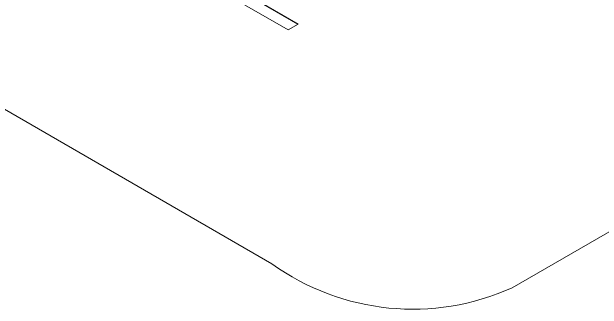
# Model space of a CAD drawing. Header units: inches. Extents: x 0.1 to 10.9, y 0 to 8.5.
# Drawn here: x 9.8673 to 10.0209, y 7.2365 to 7.3138 of the extents above; entities that cross this region are included whole.
import ezdxf

# ---------------------------------------------------------------- set-up
doc = ezdxf.new("R2010")
doc.units = ezdxf.units.IN
doc.header["$MEASUREMENT"] = 0

msp = doc.modelspace()

# ---------------------------------------------------------------- linework, layer by layer
at = {"color": 7, "linetype": 'Continuous', "lineweight": 0}
for p, q in [((9.739492851, 7.36112275), (9.9349701231, 7.2482761228)), ((9.9974701231, 7.2420905491), (10.1801782759, 7.3476000088)), ((9.9391577968, 7.3091302589), (9.9234492854, 7.3181985895)), ((9.9293172508, 7.3178338621), (9.9417758821, 7.3106416474)), ((9.9293172508, 7.3177930351), (9.941740521, 7.3106212338)), ((9.9417758821, 7.3106416474), (9.9391577968, 7.3091302589))]:
    msp.add_line(p, q, dxfattribs=at)
msp.add_arc((9.9715843223, 7.2993840401), 0.0628698559727735, 234.3818273401, 294.3139521614, dxfattribs=at)

doc.saveas('drawing.dxf')
